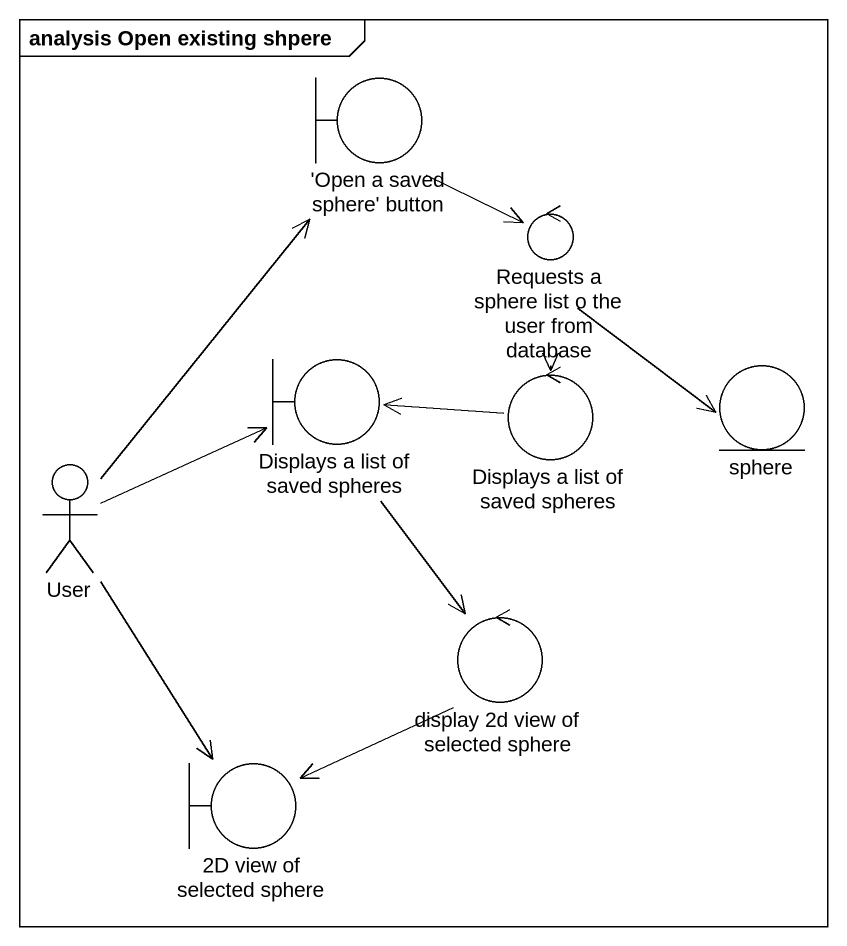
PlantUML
@startuml
mainframe analysis Open existing shpere
boundary "'Open a saved sphere' button" as Open_a_saved_sphere_button
control "Requests a sphere list o the user from database" as Requests_a_sphere_list_o
boundary "Displays a list of saved spheres" as Displays_a_list_of_saved
control "Displays a list of saved spheres" as Displays_a_list_of_saved_2
entity sphere
actor User
control "display 2d view of selected sphere" as display_2d_view_of_selected
boundary "2D view of selected sphere" as b2D_view_of_selected_sphere
Open_a_saved_sphere_button --> Requests_a_sphere_list_o
Requests_a_sphere_list_o --> Displays_a_list_of_saved_2
Requests_a_sphere_list_o --> sphere
Displays_a_list_of_saved --> display_2d_view_of_selected
Displays_a_list_of_saved_2 -left-> Displays_a_list_of_saved
User -up-> Open_a_saved_sphere_button
User -right-> Displays_a_list_of_saved
User --> b2D_view_of_selected_sphere
display_2d_view_of_selected -left-> b2D_view_of_selected_sphere
@enduml
